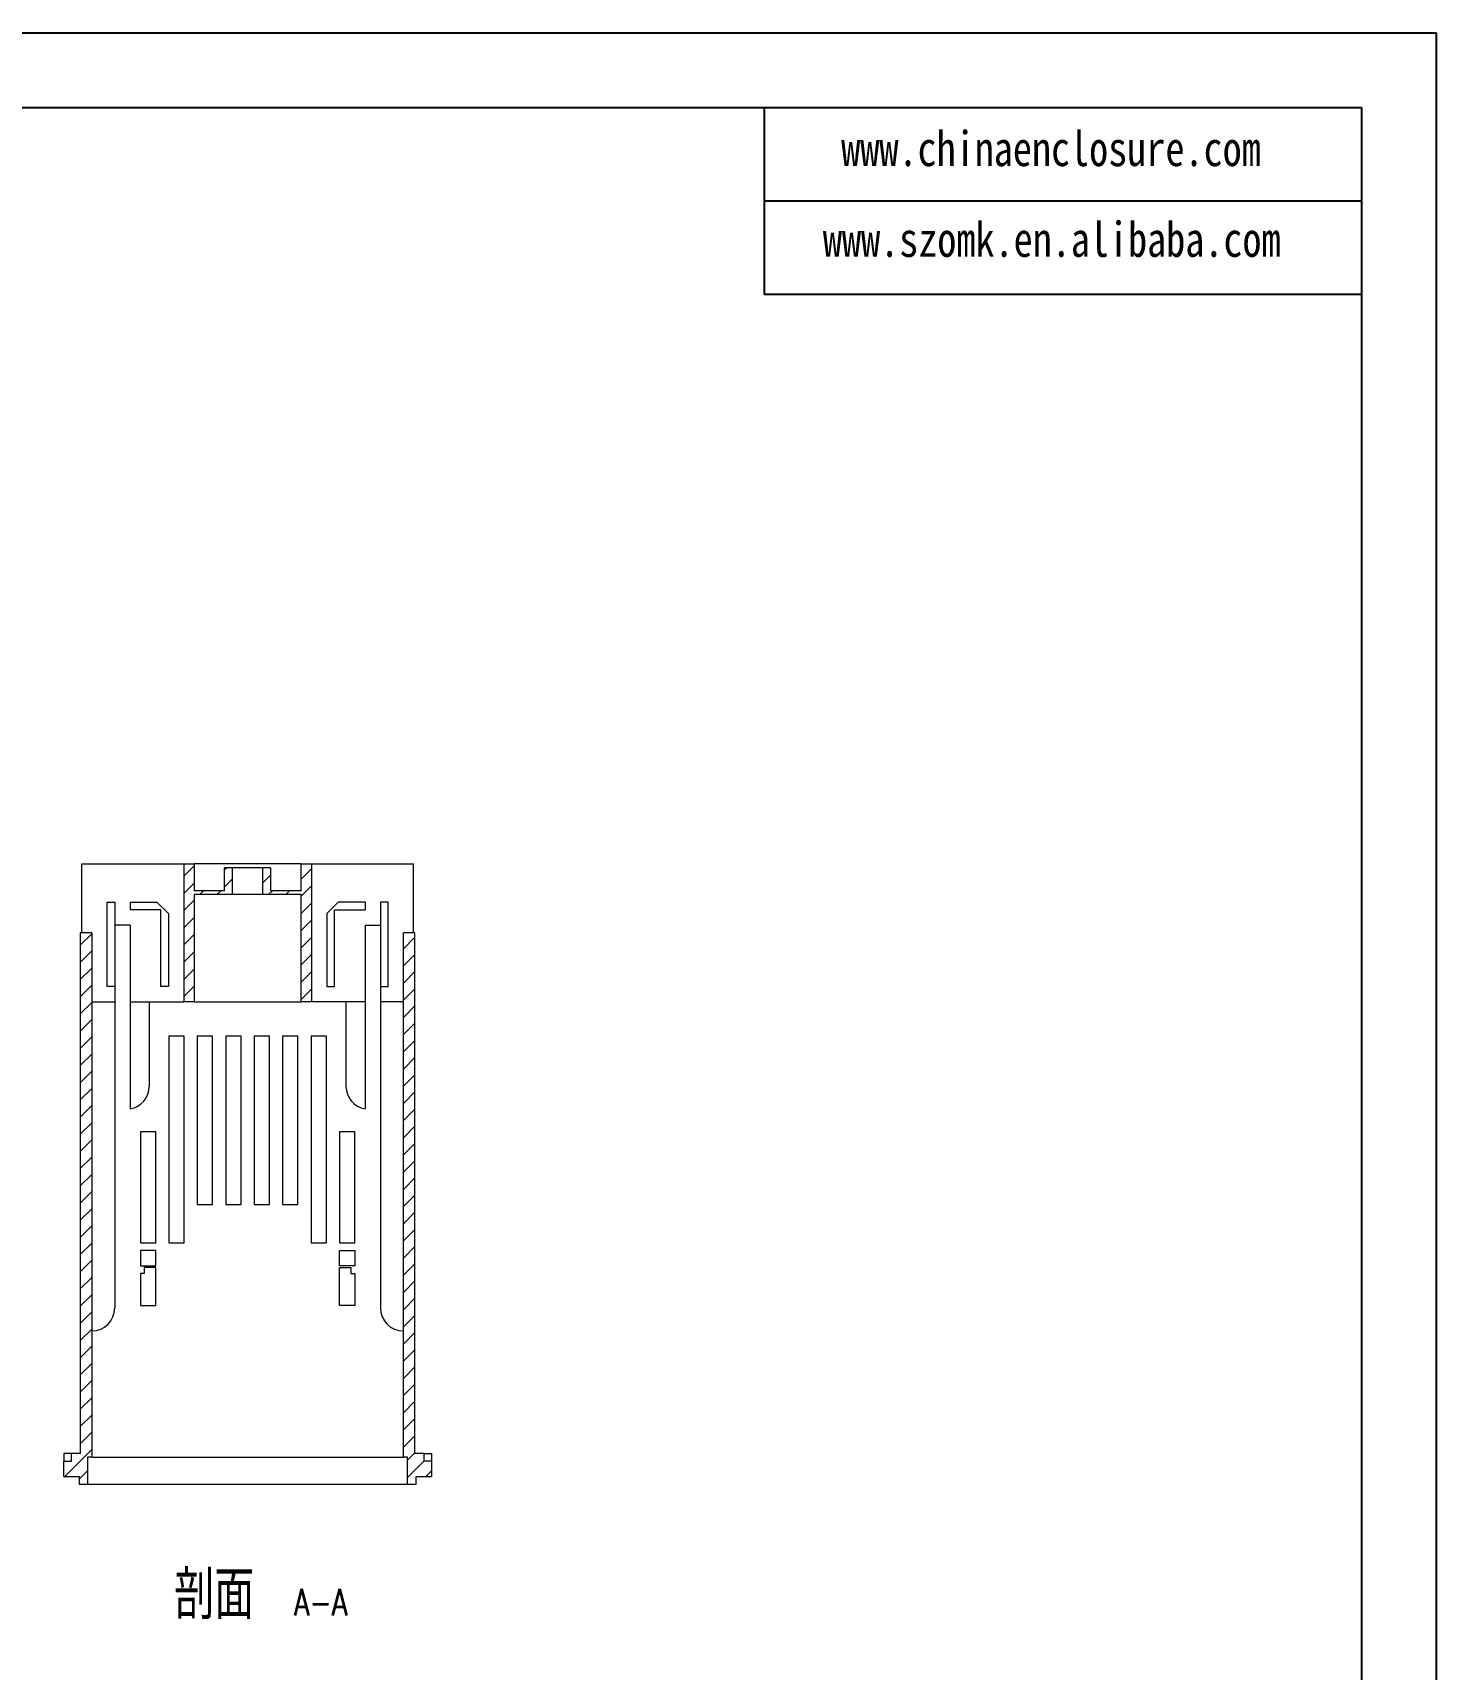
# Model space of a CAD drawing. Header units: inches. Extents: x 367 to 1846, y 456 to 866.
# Drawn here: x 1662.6 to 1845.9, y 652 to 865.8 of the extents above; entities that cross this region are included whole.
import ezdxf

# ---------------------------------------------------------------- set-up
doc = ezdxf.new("R2010")
doc.units = ezdxf.units.IN
doc.layers.add('文字', color=81, linetype='Continuous')
doc.styles.add('SLDTEXTSTYLE1', font='TXT', dxfattribs={"width": 0.75, "bigfont": 'bigfont'})
doc.styles.add('SLDTEXTSTYLE3', font='TXT', dxfattribs={"width": 0.75, "bigfont": 'bigfont'})
doc.styles.add('宋体', font='', dxfattribs={"width": 0.8, "height": 3.5})
doc.styles.get('宋体').set_extended_font_data('SimSun')
pattern_1 = [(45, (207.0393, -654.4902), (-1.122532, 1.122532), [])]

# ---------------------------------------------------------------- blocks, each defined once
blk = doc.blocks.new('SW_NOTE_2')
at = {"color": 0, "linetype": 'Continuous', "lineweight": 0, "attachment_point": 2}
for s, insert, char_height, style in [('剖面', (8.33, 8.19), 6.35, 'SLDTEXTSTYLE1'), ('A-A', (22.23, 5.8), 3.5, 'SLDTEXTSTYLE3')]:
    blk.add_mtext(s, dxfattribs=dict(at, insert=insert, char_height=char_height, style=style))

msp = doc.modelspace()

# ---------------------------------------------------------------- hatches: boundary and pattern name
at = {"linetype": 'Continuous', "lineweight": 0}
h = msp.add_hatch(dxfattribs=at)
h.set_pattern_fill('ANSI31', color=4, scale=0.5, style=0)
h.set_pattern_definition(pattern_1)
h.paths.add_polyline_path([(1683.614, 757.239), (1682.264, 757.239), (1682.264, 739.239), (1683.614, 739.239), (1683.614, 753.239), (1688.614, 753.239), (1688.614, 756.739), (1687.614, 756.739), (1687.614, 753.739), (1683.614, 753.739)], flags=0)
h = msp.add_hatch(dxfattribs=at)
h.set_pattern_fill('ANSI31', color=4, scale=0.5, style=0)
h.set_pattern_definition(pattern_1)
h.paths.add_polyline_path([(1698.964, 757.239), (1697.614, 757.239), (1697.614, 753.739), (1693.614, 753.739), (1693.614, 756.739), (1692.614, 756.739), (1692.614, 753.239), (1697.614, 753.239), (1697.614, 739.239), (1698.964, 739.239)], flags=0)
h = msp.add_hatch(dxfattribs=at)
h.set_pattern_fill('ANSI31', color=4, scale=0.5, style=0)
h.set_pattern_definition(pattern_1)
h.paths.add_polyline_path([(1669.714, 679.739), (1670.264, 679.739), (1670.264, 748.239), (1668.764, 748.239), (1668.764, 680.239), (1667.614, 680.239), (1667.614, 679.239), (1666.614, 679.239), (1666.614, 677.239), (1668.614, 677.239), (1668.614, 676.239), (1669.714, 676.239)], flags=0)
h = msp.add_hatch(dxfattribs=at)
h.set_pattern_fill('ANSI31', color=4, scale=0.5, style=0)
h.set_pattern_definition(pattern_1)
h.paths.add_polyline_path([(1711.514, 679.739), (1711.514, 676.239), (1712.614, 676.239), (1712.614, 677.239), (1714.614, 677.239), (1714.614, 679.239), (1713.614, 679.239), (1713.614, 680.239), (1712.464, 680.239), (1712.464, 748.239), (1710.964, 748.239), (1710.964, 679.739)], flags=0)

# ---------------------------------------------------------------- linework, layer by layer
for p, q in [((1266.591, 865.793), (1845.859, 865.793)), ((1845.859, 865.793), (1845.859, 456.21)), ((1276.343, 856.041), (1836.107, 856.041)), ((1758.091, 856.041), (1758.091, 831.661)), ((1836.107, 856.041), (1836.107, 465.962)), ((1758.091, 843.851), (1836.107, 843.851)), ((1758.091, 831.661), (1836.107, 831.661))]:
    msp.add_line(p, q)
at = {"color": 7, "linetype": 'Continuous', "lineweight": 15}
for p, q in [((1668.964, 748.239), (1668.964, 757.239)), ((1668.964, 757.239), (1682.264, 757.239)), ((1682.264, 757.239), (1682.264, 739.239)), ((1682.264, 757.239), (1683.614, 757.239)), ((1683.614, 757.239), (1683.614, 753.739)), ((1697.614, 757.239), (1683.614, 757.239)), ((1687.614, 753.739), (1687.614, 756.739)), ((1688.614, 756.739), (1687.614, 756.739)), ((1688.614, 756.739), (1688.614, 753.239)), ((1692.614, 756.739), (1688.614, 756.739)), ((1692.614, 753.239), (1692.614, 756.739)), ((1693.614, 756.739), (1692.614, 756.739)), ((1693.614, 756.739), (1693.614, 753.739)), ((1697.614, 753.739), (1697.614, 757.239)), ((1697.614, 757.239), (1698.964, 757.239)), ((1698.964, 757.239), (1698.964, 739.239)), ((1698.964, 757.239), (1712.264, 757.239)), ((1712.264, 748.239), (1712.264, 757.239)), ((1687.614, 753.739), (1683.614, 753.739)), ((1688.614, 753.239), (1683.614, 753.239)), ((1683.614, 753.239), (1683.614, 739.239)), ((1692.614, 753.239), (1688.614, 753.239)), ((1697.614, 753.239), (1692.614, 753.239)), ((1697.614, 753.739), (1693.614, 753.739)), ((1697.614, 739.239), (1697.614, 753.239)), ((1672.264, 741.239), (1672.264, 752.239)), ((1672.264, 752.239), (1673.264, 752.239)), ((1673.264, 752.239), (1673.264, 741.239)), ((1675.264, 752.239), (1675.264, 751.239)), ((1675.264, 752.239), (1678.764, 752.239)), ((1679.264, 751.239), (1675.264, 751.239)), ((1680.264, 750.739), (1678.764, 752.239)), ((1679.264, 741.239), (1679.264, 751.239)), ((1680.264, 750.739), (1680.264, 741.239)), ((1702.464, 752.239), (1700.964, 750.739)), ((1700.964, 750.739), (1700.964, 741.239)), ((1701.964, 751.239), (1705.964, 751.239)), ((1701.964, 741.239), (1701.964, 751.239)), ((1705.964, 752.239), (1702.464, 752.239)), ((1705.964, 752.239), (1705.964, 751.239)), ((1708.964, 752.239), (1707.964, 752.239)), ((1707.964, 752.239), (1707.964, 741.239)), ((1708.964, 741.239), (1708.964, 752.239)), ((1668.764, 748.239), (1668.764, 680.239)), ((1670.264, 748.239), (1668.764, 748.239)), ((1670.264, 748.239), (1670.264, 679.739)), ((1675.264, 749.239), (1673.264, 749.239)), ((1675.264, 749.239), (1675.264, 739.239)), ((1705.964, 749.239), (1707.964, 749.239)), ((1705.964, 749.239), (1705.964, 739.239)), ((1710.964, 679.739), (1710.964, 748.239)), ((1712.464, 748.239), (1710.964, 748.239)), ((1712.464, 680.239), (1712.464, 748.239)), ((1673.264, 741.239), (1672.264, 741.239)), ((1673.264, 741.239), (1673.264, 739.239)), ((1680.264, 741.239), (1679.264, 741.239)), ((1700.964, 741.239), (1701.964, 741.239)), ((1707.964, 741.239), (1708.964, 741.239)), ((1707.964, 741.239), (1707.964, 739.239)), ((1670.264, 739.239), (1673.264, 739.239)), ((1673.264, 739.239), (1673.264, 699.239)), ((1675.264, 739.239), (1682.264, 739.239)), ((1675.264, 739.239), (1675.264, 725.239)), ((1677.764, 739.239), (1677.764, 728.197)), ((1683.614, 739.239), (1682.264, 739.239)), ((1683.614, 739.239), (1697.614, 739.239)), ((1698.964, 739.239), (1697.614, 739.239)), ((1705.964, 739.239), (1698.964, 739.239)), ((1703.464, 739.239), (1703.464, 728.197)), ((1705.964, 739.239), (1705.964, 725.239)), ((1710.964, 739.239), (1707.964, 739.239)), ((1707.964, 739.239), (1707.964, 699.239)), ((1682.329, 734.739), (1680.329, 734.739)), ((1680.329, 734.739), (1680.329, 707.739)), ((1682.329, 707.739), (1682.329, 734.739)), ((1686.043, 734.739), (1684.043, 734.739)), ((1684.043, 734.739), (1684.043, 712.739)), ((1686.043, 712.739), (1686.043, 734.739)), ((1687.757, 734.739), (1687.757, 712.739)), ((1689.757, 734.739), (1687.757, 734.739)), ((1689.757, 712.739), (1689.757, 734.739)), ((1693.471, 734.739), (1691.471, 734.739)), ((1691.471, 734.739), (1691.471, 712.739)), ((1693.471, 712.739), (1693.471, 734.739)), ((1697.186, 734.739), (1695.186, 734.739)), ((1695.186, 734.739), (1695.186, 712.739)), ((1697.186, 712.739), (1697.186, 734.739)), ((1698.9, 734.739), (1698.9, 707.739)), ((1700.9, 734.739), (1698.9, 734.739)), ((1700.9, 707.739), (1700.9, 734.739)), ((1678.614, 722.239), (1676.614, 722.239)), ((1676.614, 722.239), (1676.614, 707.739)), ((1678.614, 707.739), (1678.614, 722.239)), ((1702.614, 722.239), (1702.614, 707.739)), ((1704.614, 722.239), (1702.614, 722.239)), ((1704.614, 707.739), (1704.614, 722.239)), ((1684.043, 712.739), (1686.043, 712.739)), ((1687.757, 712.739), (1689.757, 712.739)), ((1691.471, 712.739), (1693.471, 712.739)), ((1695.186, 712.739), (1697.186, 712.739)), ((1676.614, 707.739), (1678.614, 707.739)), ((1680.329, 707.739), (1682.329, 707.739)), ((1698.9, 707.739), (1700.9, 707.739)), ((1702.614, 707.739), (1704.614, 707.739)), ((1676.614, 706.739), (1676.614, 704.739)), ((1678.614, 706.739), (1676.614, 706.739)), ((1678.614, 704.739), (1678.614, 706.739)), ((1702.614, 706.739), (1704.614, 706.739)), ((1702.614, 704.739), (1702.614, 706.739)), ((1704.614, 706.739), (1704.614, 704.739)), ((1676.614, 704.739), (1678.614, 704.739)), ((1677.114, 703.739), (1676.614, 703.739)), ((1676.614, 703.739), (1676.614, 699.539)), ((1678.614, 704.539), (1677.114, 704.539)), ((1677.114, 704.539), (1677.114, 703.739)), ((1678.614, 699.539), (1678.614, 704.539)), ((1704.614, 704.739), (1702.614, 704.739)), ((1702.614, 704.539), (1704.114, 704.539)), ((1702.614, 699.539), (1702.614, 704.539)), ((1704.114, 704.539), (1704.114, 703.739)), ((1704.114, 703.739), (1704.614, 703.739)), ((1704.614, 703.739), (1704.614, 699.539)), ((1676.614, 699.539), (1678.614, 699.539)), ((1704.614, 699.539), (1702.614, 699.539)), ((1667.614, 680.239), (1666.614, 680.239)), ((1666.614, 680.239), (1666.614, 679.239)), ((1667.614, 679.239), (1667.614, 680.239)), ((1668.764, 680.239), (1667.614, 680.239)), ((1669.714, 679.739), (1669.714, 676.239)), ((1670.264, 679.739), (1669.714, 679.739)), ((1670.264, 679.739), (1710.964, 679.739)), ((1711.514, 679.739), (1710.964, 679.739)), ((1711.514, 676.239), (1711.514, 679.739)), ((1713.614, 680.239), (1712.464, 680.239)), ((1713.614, 680.239), (1713.614, 679.239)), ((1713.614, 680.239), (1714.614, 680.239)), ((1714.614, 680.239), (1714.614, 679.239)), ((1666.614, 677.239), (1666.614, 679.239)), ((1666.614, 679.239), (1667.614, 679.239)), ((1714.614, 679.239), (1713.614, 679.239)), ((1714.614, 679.239), (1714.614, 677.239)), ((1666.614, 677.239), (1668.614, 677.239)), ((1668.614, 677.239), (1668.614, 676.239)), ((1668.614, 676.239), (1669.714, 676.239)), ((1669.714, 676.239), (1711.514, 676.239)), ((1711.514, 676.239), (1712.614, 676.239)), ((1712.614, 676.239), (1712.614, 677.239)), ((1712.614, 677.239), (1714.614, 677.239))]:
    msp.add_line(p, q, dxfattribs=at)
for centre, start, end in [((1674.764, 728.197), 279.59407, 0), ((1706.464, 728.197), 180, 260.40593), ((1670.264, 699.239), 270, 0), ((1710.964, 699.239), 180, 270)]:
    msp.add_arc(centre, 3, start, end, dxfattribs=at)

# ---------------------------------------------------------------- block references
at = {"color": 7, "linetype": 'Continuous', "lineweight": 0}
msp.add_blockref('SW_NOTE_2', (1677.919, 656.753), dxfattribs=at)

# ---------------------------------------------------------------- texts
at = {"layer": '文字', "color": 0, "char_height": 4.57693, "width": 80.4123, "attachment_point": 1, "style": '宋体'}
for s, insert in [('www.chinaenclosure.com', (1768.142, 852.953)), ('www.szomk.en.alibaba.com', (1765.75, 841.101))]:
    msp.add_mtext(s, dxfattribs=dict(at, insert=insert))

doc.saveas('drawing.dxf')
